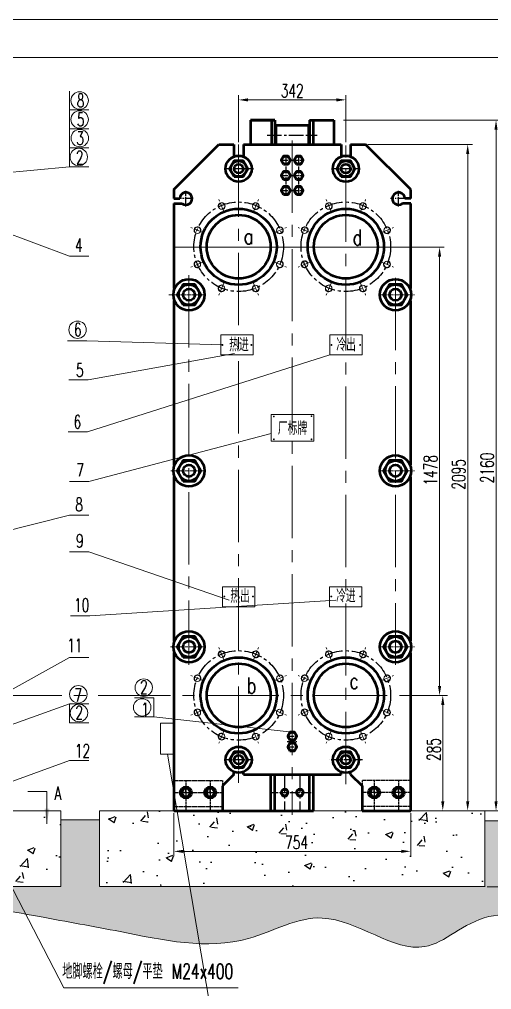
# Model space of a CAD drawing. Header units: millimetres. Extents: x -394 to 6212, y -2458 to 809.
# Drawn here: x 4049 to 4173.4, y -1771.7 to -1516.1 of the extents above; entities that cross this region are included whole.
import ezdxf

# ---------------------------------------------------------------- set-up
doc = ezdxf.new("R2010")
doc.units = ezdxf.units.MM
doc.header["$PDSIZE"] = -5
for name, pattern in [('CENTER2', [28.575, 19.05, -3.175, 3.175, -3.175]), ('CENTERX2', [4, 2.5, -0.5, 0.5, -0.5]), ('DASHED2', [0.375, 0.25, -0.125])]:
    doc.linetypes.add(name, pattern=pattern)
doc.layers.get('0').update_dxf_attribs({"lineweight": 18})
doc.layers.get('DEFPOINTS').update_dxf_attribs({"lineweight": 18})
for name, color, linetype, lineweight, true_color in [('1', 1, 'Continuous', 18, 0xff0000), ('2', 2, 'Continuous', 18, 0xffff00), ('3', 3, 'CENTERX2', 18, 0x00ff00), ('3尺寸线', 2, 'Continuous', 18, 0xffff00)]:
    doc.layers.add(name, color=color, linetype=linetype, lineweight=lineweight, true_color=true_color)
doc.layers.add('5剖面线层', color=2, linetype='Continuous')
for name, color, linetype, lineweight in [('短点划', 2, 'CENTER2', 25), ('短虚', 6, 'DASHED2', 25), ('粗实线', 1, 'Continuous', 50), ('细实线', 1, 'Continuous', 20), ('长点划', 2, 'CENTERX2', 20)]:
    doc.layers.add(name, color=color, linetype=linetype, lineweight=lineweight)
doc.styles.add('HZ', font='txt.shx', dxfattribs={"width": 0.67, "bigfont": 'hztxt.shx'})
doc.styles.get("Standard").update_dxf_attribs({"font": 'txt.shx', "bigfont": 'gbcbig.shx'})
doc.styles.add('STYLE1', font='txt.shx', dxfattribs={"width": 0.67, "bigfont": 'hztxt.shx'})
doc.styles.add('ZH', font='txt.shx', dxfattribs={"width": 0.75, "bigfont": 'hztxt.shx'})
doc.dimstyles.new('biaozhu', dxfattribs={"dimtxt": 3.5, "dimasz": 4, "dimexe": 1.25, "dimexo": 0.625, "dimtad": 1, "dimtoh": 1, "dimdsep": 46, "dimtxsty": 'Standard', "dimcen": 4, "dimclrd": 4, "dimclre": 4, "dimclrt": 4, "dimadec": 0, "dimazin": 2, "dimtfac": 1, "dimtmove": 0, "dimatfit": 3, "dimfxl": 1, "dimlwd": 20, "dimarcsym": 0})
doc.dimstyles.new('ISO-25', dxfattribs={"dimtxt": 2.5, "dimasz": 2.5, "dimexe": 1.25, "dimexo": 0.625, "dimtad": 1, "dimtxsty": 'Standard', "dimcen": 2.5, "dimdle": 5, "dimadec": 0, "dimazin": 0, "dimtfac": 1, "dimtmove": 0, "dimatfit": 3, "dimfxl": 1, "dimlwd": -1, "dimlwe": -1, "dimarcsym": 0})

# ---------------------------------------------------------------- blocks, each defined once
blk = doc.blocks.new('*D392')
at = {"layer": '3尺寸线', "color": 0}
for p, q in [((4089.66, -1725.23), (4089.66, -1736.55)), ((4152.06, -1725.23), (4152.06, -1736.55)), ((4092.16, -1735.3), (4149.56, -1735.3))]:
    blk.add_line(p, q, dxfattribs=at)
for points in [[(4092.16, -1734.88), (4092.16, -1735.72), (4089.66, -1735.3)], [(4149.56, -1734.88), (4149.56, -1735.72), (4152.06, -1735.3)]]:
    blk.add_solid(points, dxfattribs=at)
at = {"layer": 'DEFPOINTS', "color": 0}
for p in [(4089.66, -1724.61), (4152.06, -1724.61), (4152.06, -1735.3)]:
    blk.add_point(p, dxfattribs=at)
at = {"layer": '3尺寸线', "color": 0, "insert": (4122, -1732.93), "char_height": 3.5, "attachment_point": 5, "style": 'HZ'}
blk.add_mtext('754', dxfattribs=at)
blk = doc.blocks.new('*D356')
at = {"layer": '3尺寸线', "color": 0}
for p, q in [((4151.39, -1694.21), (4161.76, -1694.21)), ((4160.51, -1696.71), (4160.51, -1722.11)), ((4153.31, -1724.61), (4161.76, -1724.61))]:
    blk.add_line(p, q, dxfattribs=at)
for points in [[(4160.1, -1696.71), (4160.93, -1696.71), (4160.51, -1694.21)], [(4160.1, -1722.11), (4160.93, -1722.11), (4160.51, -1724.61)]]:
    blk.add_solid(points, dxfattribs=at)
at = {"layer": 'DEFPOINTS', "color": 0}
for p in [(4150.77, -1694.21), (4152.68, -1724.61), (4160.51, -1724.61)]:
    blk.add_point(p, dxfattribs=at)
at = {"layer": '3尺寸线', "color": 0, "insert": (4158.14, -1708.47), "char_height": 3.5, "attachment_point": 5, "rotation": 90, "style": 'HZ'}
blk.add_mtext('285', dxfattribs=at)
blk = doc.blocks.new('*D391')
at = {"layer": '3尺寸线', "color": 0}
for p, q in [((4140.8, -1549.01), (4168.32, -1549.01)), ((4167.07, -1551.51), (4167.07, -1722.11)), ((4152.68, -1724.61), (4168.32, -1724.61))]:
    blk.add_line(p, q, dxfattribs=at)
for points in [[(4166.66, -1551.51), (4167.49, -1551.51), (4167.07, -1549.01)], [(4166.66, -1722.11), (4167.49, -1722.11), (4167.07, -1724.61)]]:
    blk.add_solid(points, dxfattribs=at)
at = {"layer": 'DEFPOINTS', "color": 0}
for p in [(4140.18, -1549.01), (4152.06, -1724.61), (4167.07, -1724.61)]:
    blk.add_point(p, dxfattribs=at)
at = {"layer": '3尺寸线', "color": 0, "insert": (4164.7, -1635.95), "char_height": 3.5, "attachment_point": 5, "rotation": 90, "style": 'HZ'}
blk.add_mtext('2095', dxfattribs=at)
blk = doc.blocks.new('*D390')
at = {"layer": '3尺寸线', "color": 0}
for p, q in [((4134.36, -1542.61), (4175.79, -1542.61)), ((4174.54, -1545.11), (4174.54, -1722.11)), ((4152.68, -1724.61), (4175.79, -1724.61))]:
    blk.add_line(p, q, dxfattribs=at)
for points in [[(4174.13, -1545.11), (4174.96, -1545.11), (4174.54, -1542.61)], [(4174.13, -1722.11), (4174.96, -1722.11), (4174.54, -1724.61)]]:
    blk.add_solid(points, dxfattribs=at)
at = {"layer": 'DEFPOINTS', "color": 0}
for p in [(4133.74, -1542.61), (4152.06, -1724.61), (4174.54, -1724.61)]:
    blk.add_point(p, dxfattribs=at)
at = {"layer": '3尺寸线', "color": 0, "insert": (4172.17, -1634.25), "char_height": 3.5, "attachment_point": 5, "rotation": 90, "style": 'HZ'}
blk.add_mtext('2160', dxfattribs=at)
blk = doc.blocks.new('*D388')
at = {"layer": '3尺寸线', "color": 0}
for p, q in [((4106.74, -1548.38), (4106.74, -1536.01)), ((4134.98, -1548.38), (4134.98, -1536.01)), ((4109.24, -1537.26), (4132.48, -1537.26))]:
    blk.add_line(p, q, dxfattribs=at)
for points in [[(4109.24, -1536.85), (4109.24, -1537.68), (4106.74, -1537.26)], [(4132.48, -1536.85), (4132.48, -1537.68), (4134.98, -1537.26)]]:
    blk.add_solid(points, dxfattribs=at)
at = {"layer": 'DEFPOINTS', "color": 0}
for p in [(4134.98, -1537.26), (4106.74, -1549.01), (4134.98, -1549.01)]:
    blk.add_point(p, dxfattribs=at)
at = {"layer": '3尺寸线', "color": 0, "insert": (4120.86, -1534.89), "char_height": 3.5, "attachment_point": 5, "style": 'HZ'}
blk.add_mtext('342{}{}', dxfattribs=at)
blk = doc.blocks.new('*D340')
at = {"layer": '3尺寸线', "color": 0}
for p, q in [((4152.54, -1724.61), (4199.28, -1724.61)), ((4198.03, -1727.11), (4198.03, -1742.15)), ((4172.21, -1744.65), (4199.28, -1744.65))]:
    blk.add_line(p, q, dxfattribs=at)
for points in [[(4197.61, -1727.11), (4198.44, -1727.11), (4198.03, -1724.61)], [(4197.61, -1742.15), (4198.44, -1742.15), (4198.03, -1744.65)]]:
    blk.add_solid(points, dxfattribs=at)
at = {"layer": 'DEFPOINTS', "color": 0}
for p in [(4151.91, -1724.61), (4171.59, -1744.65), (4198.03, -1744.65)]:
    blk.add_point(p, dxfattribs=at)
at = {"layer": '3尺寸线', "color": 0, "insert": (4195.65, -1734.63), "char_height": 3.5, "attachment_point": 5, "rotation": 90, "style": 'HZ'}
blk.add_mtext('500', dxfattribs=at)

msp = doc.modelspace()

# ---------------------------------------------------------------- hatches: boundary and pattern name
at = {"layer": '5剖面线层'}
h = msp.add_hatch(dxfattribs=at)
h.set_pattern_fill('AR-CONC', color=256, scale=0.1, style=0)
h.set_pattern_definition([(50, (151115.726, -2410.552), (18.2184669, -1.5939086), [1.905, -20.955]), (355, (151115.726, -2410.552), (-3.5242826, 19.1056643), [1.524, -16.764]), (100.451, (151117.244, -2410.685), (14.6942502, 17.5116688), [1.619, -17.809]), (46.1842, (151115.726, -2405.472), (27.107904, -4.2042328), [2.8575, -31.4325]), (96.6356, (151117.985, -2405.822), (23.7404234, 24.7425556), [2.4285, -26.7135]), (351.184, (151115.726, -2405.472), (23.7404606, 24.742512), [2.286, -25.146]), (21, (151118.266, -2406.742), (15.161488, -10.2265519), [1.905, -20.955]), (326, (151118.266, -2406.742), (6.1802028, 18.4187966), [1.524, -16.764]), (71.4514, (151119.53, -2407.594), (21.341649, 8.1922858), [1.619, -17.809]), (37.5, (151115.726, -2410.552), (0.30886033, 8.4555039), [0, -16.5608, 0, -17.018, 0, -16.8275]), (7.5, (151115.726, -2410.552), (6.68196625, 10.0180575), [0, -9.7028, 0, -16.1798, 0, -6.4135]), (327.5, (151110.0617, -2410.552), (13.55905952, -0.5728744), [0, -6.35, 0, -19.812, 0, -26.289]), (317.5, (151107.522, -2410.552), (14.8129181, 2.5426491), [0, -8.255, 0, -13.1572, 0, -18.669])])
h.paths.add_polyline_path([(3943.51627, -1724.6075), (3924.66235, -1724.6075), (3924.66235, -1728.94122, -0.216745131), (3924.16735, -1730.02947), (3924.16735, -1730.25294, -0.414213445), (3925.15735, -1731.24294), (3925.20095, -1731.24294), (3925.20095, -1730.73817), (3925.20875, -1730.73817, -0.690801534), (3925.93042, -1730.46509), (3926.12551, -1730.68598, -0.06938909), (3926.20318, -1731.24294, -1.000002086), (3922.13152, -1731.24294, -0.249973259), (3923.03303, -1729.5524, 0.249971762), (3923.67235, -1728.35352), (3923.67235, -1724.6075), (3901.1035, -1724.6075), (3901.1035, -1744.6075), (3943.51627, -1744.6075)])
h.paths.add_polyline_path([(4059.90953, -1724.6075), (4040.5606, -1724.6075), (4040.5606, -1725.71479), (4040.5606, -1726.06366), (4040.5606, -1730.25294, -0.41421368), (4041.5506, -1731.24294), (4042.59644, -1731.24294, -1.149125721), (4038.60244, -1730.68598), (4038.79754, -1730.46509, -0.690801534), (4039.51921, -1730.73817), (4039.527, -1730.73817), (4039.527, -1731.24294), (4039.5706, -1731.24294, -0.41421368), (4040.5606, -1730.25294), (4040.5606, -1730.02947, -0.216745131), (4040.0656, -1728.94122), (4040.0656, -1724.6075), (4017.49676, -1724.6075), (4017.49676, -1744.6075), (4059.90953, -1744.6075)])
h.paths.add_polyline_path([(4171.60438, -1724.64017), (4070.10637, -1724.6075), (4070.10637, -1744.6075), (4171.5861, -1744.6075)])
h.paths.add_polyline_path([(4117.62397, -1730.30148), (4126.37397, -1730.30148), (4126.37397, -1735.55148), (4117.62397, -1735.55148)], flags=24)
h = msp.add_hatch(dxfattribs=at)
h.set_pattern_fill('AR-SAND', color=256, scale=0.1, style=0)
h.set_pattern_definition([(37.5, (151115.726, -2410.552), (-0.16000313, 4.89413237), [0, -3.8608, 0, -4.318, 0, -4.1275]), (7.5, (151115.726, -2410.552), (4.49523283, 7.168251), [0, -2.0828, 0, -3.4798, 0, -1.3335]), (327.5, (151112.6017, -2410.552), (7.9099237, 0.01437185), [0, -1.27, 0, -4.572, 0, -5.969]), (317.5, (151112.6017, -2410.552), (7.63556452, 2.22929323), [0, -0.635, 0, -2.9972, 0, -3.429])])
edge = h.paths.add_edge_path()
edge.add_spline(control_points=[(3881.3549, -1727.18899), (3882.1754, -1733.03646), (3884.1338, -1742.68658), (3893.42281, -1759.34426), (3911.83459, -1749.47317), (3929.96963, -1755.19883), (3947.65069, -1749.22811), (3967.88263, -1752.92863), (3989.58583, -1747.08649), (4010.18228, -1764.14351), (4030.35557, -1747.98201), (4053.17621, -1752.36422), (4079.25975, -1756.9745), (4105.30504, -1762.93446), (4130.93359, -1747.17037), (4154.13683, -1767.5249), (4170.04653, -1749.26314), (4192.55553, -1753.87722), (4188.94281, -1737.7123), (4189.72185, -1730.28923), (4190.35174, -1727.23689)], knot_values=[6.910092779, 6.910092779, 6.910092779, 6.910092779, 25.035962557, 36.616296384, 56.163725064, 73.107673005, 93.054885248, 109.26087649, 134.085570785, 156.954502311, 175.1916911, 201.09822947, 222.690408861, 256.557320849, 276.719921213, 304.739645713, 323.40762619, 340.270777522, 352.499761309, 361.891430706, 361.891430706, 361.891430706, 361.891430706], degree=3, periodic=0)
edge.add_line((4190.35174, -1727.23689), (4171.60201, -1727.23689))
edge.add_line((4171.60201, -1727.23689), (4171.5861, -1744.6075))
edge.add_line((4171.5861, -1744.6075), (4070.10637, -1744.6075))
edge.add_line((4070.10637, -1744.6075), (4070.10637, -1726.98571))
edge.add_line((4070.10637, -1726.98571), (4059.90953, -1726.98571))
edge.add_line((4059.90953, -1726.98571), (4059.90953, -1744.6075))
edge.add_line((4059.90953, -1744.6075), (4017.49676, -1744.6075))
edge.add_line((4017.49676, -1744.6075), (4017.49676, -1726.98571))
edge.add_line((4017.49676, -1726.98571), (3943.51627, -1726.98571))
edge.add_line((3943.51627, -1726.98571), (3943.51627, -1744.6075))
edge.add_line((3943.51627, -1744.6075), (3901.1035, -1744.6075))
edge.add_line((3901.1035, -1744.6075), (3901.1035, -1727.18899))
edge.add_line((3901.1035, -1727.18899), (3881.3549, -1727.18899))

# ---------------------------------------------------------------- linework, layer by layer
at = {"color": 3, "linetype": 'CENTER2'}
for p, q in [((4106.73537, -1549.0075), (4106.73537, -1717.5675)), ((4120.85537, -1547.99247), (4120.85537, -1725.65773)), ((4134.97537, -1717.5675), (4134.97537, -1549.0075)), ((4093.65537, -1583.48812), (4093.65537, -1686.18485)), ((4148.05537, -1584.16688), (4148.05537, -1686.18485)), ((3869.67042, -1694.2075), (4152.05537, -1694.2075))]:
    msp.add_line(p, q, dxfattribs=at)
for p, q in [((4079.86647, -1771.24765), (4090.19324, -1771.24765)), ((4090.19324, -1771.24765), (4106.57435, -1771.24765))]:
    msp.add_line(p, q)
at = {"layer": '1'}
for p, q in [((4086.18186, -1701.53368), (4086.18186, -1709.64823)), ((4086.18186, -1701.53368), (4089.65537, -1701.53368)), ((4086.18186, -1709.64823), (4089.65537, -1709.64823)), ((4059.90953, -1724.6075), (4017.49676, -1724.6075)), ((4059.90953, -1724.6075), (4059.90953, -1744.6075)), ((4070.10637, -1724.6075), (4171.60438, -1724.64017)), ((4070.10637, -1724.60751), (4070.10637, -1744.60751)), ((4171.60437, -1724.65397), (4171.58606, -1744.65396)), ((4059.90953, -1726.98571), (4070.10637, -1726.98571)), ((4059.90953, -1726.98571), (4070.10637, -1726.98571)), ((4171.60201, -1727.23689), (4207.97395, -1727.23689)), ((4017.49676, -1744.6075), (4059.90953, -1744.6075)), ((4070.10637, -1744.6075), (4171.5861, -1744.6075))]:
    msp.add_line(p, q, dxfattribs=at)
at = {"layer": '1', "ltscale": 200}
msp.add_line((4089.65537, -1703.19355), (4089.65537, -1701.54925), dxfattribs=at)
at = {"layer": '1'}
for centre in [(4102.24584, -1565.2639), (4111.2249, -1565.2639), (4130.48584, -1565.2639), (4139.4649, -1565.2639), (4095.89669, -1571.61305), (4117.57405, -1571.61305), (4124.13669, -1571.61305), (4145.81405, -1571.61305), (4095.89669, -1580.59211), (4117.57405, -1580.59211), (4124.13669, -1580.59211), (4145.81405, -1580.59211), (4102.24584, -1586.94126), (4111.2249, -1586.94126), (4130.48584, -1586.94126), (4139.4649, -1586.94126), (4102.24584, -1683.36883), (4111.2249, -1683.36883), (4130.48584, -1683.36883), (4139.4649, -1683.36883), (4095.89669, -1689.71798), (4117.57405, -1689.71798), (4124.13669, -1689.71798), (4145.81405, -1689.71798), (4095.89669, -1698.69703), (4117.57405, -1698.69703), (4124.13669, -1698.69703), (4145.81405, -1698.69703), (4102.24584, -1705.04618), (4111.2249, -1705.04618), (4130.48584, -1705.04618), (4139.4649, -1705.04618)]:
    msp.add_circle(centre, 0.82992, dxfattribs=at)
at = {"layer": '2', "linetype": 'ByBlock'}
for p, q in [((4062.14828, -1539.92664), (4062.14828, -1534.99877)), ((4062.14828, -1539.92664), (4067.23812, -1539.92664)), ((4062.14828, -1554.92664), (4062.14828, -1539.92664)), ((4062.14828, -1544.92664), (4067.23812, -1544.92664)), ((4062.14828, -1549.92664), (4067.23812, -1549.92664)), ((4037.49411, -1557.1675), (4062.14828, -1554.92664)), ((4062.14828, -1554.92664), (4067.23812, -1554.92664)), ((4022.34408, -1563.52651), (4062.14828, -1578.43383)), ((4062.14828, -1578.43383), (4067.23812, -1578.43383)), ((4061.66917, -1600.77428), (4066.759, -1600.77428)), ((4066.73451, -1600.78243), (4102.45643, -1601.85168)), ((4066.89982, -1624.71154), (4130.73632, -1604.43713)), ((4105.65562, -1604.06619), (4067.07024, -1611.04915)), ((4061.9804, -1611.04915), (4067.07024, -1611.04915)), ((4061.80998, -1624.71154), (4066.89982, -1624.71154)), ((4115.26549, -1625.17283), (4067.23812, -1637.82761)), ((4062.14828, -1637.82761), (4067.23812, -1637.82761)), ((4062.14828, -1646.6661), (3972.54757, -1669.30301)), ((4062.14828, -1646.6661), (4067.23812, -1646.6661)), ((4062.14828, -1656.39583), (4067.23812, -1656.39583)), ((4104.20779, -1669.13262), (4067.23812, -1656.39583)), ((4132.35231, -1669.13262), (4067.54931, -1673.25514)), ((4062.45948, -1673.25514), (4067.54931, -1673.25514)), ((4020.62218, -1707.30432), (4062.14828, -1684.17816)), ((4062.14828, -1684.17816), (4067.23812, -1684.17816)), ((4079.33782, -1694.8873), (4084.42765, -1694.8873)), ((4084.42765, -1699.8873), (4084.42765, -1694.8873)), ((4030.97207, -1707.64612), (4062.14828, -1696.41803)), ((4062.14828, -1696.41803), (4062.14828, -1701.41803)), ((4062.14828, -1696.41803), (4067.23812, -1696.41803)), ((4079.33782, -1699.8873), (4084.42765, -1699.8873)), ((4084.42765, -1699.8873), (4120.85537, -1703.92827)), ((4062.14828, -1701.41803), (4067.23812, -1701.41803)), ((4034.80792, -1721.31766), (4062.14828, -1711.36741)), ((4062.14828, -1711.36741), (4067.23812, -1711.36741))]:
    msp.add_line(p, q, dxfattribs=at)
at = {"layer": '2', "ltscale": 0.5}
msp.add_line((4088.00526, -1709.64823), (4102.79426, -1797.42721), dxfattribs=at)
at = {"layer": '2'}
for p, q in [((4040.57369, -1732.52141), (4060.70343, -1771.24765)), ((4060.70343, -1771.24765), (4065.6653, -1771.24765)), ((4060.70343, -1771.24765), (4079.86647, -1771.24765)), ((4067.76465, -1771.24765), (4072.1876, -1771.24765))]:
    msp.add_line(p, q, dxfattribs=at)
at = {"layer": '2', "linetype": 'ByBlock'}
for centre in [(4064.84257, -1537.42743), (4064.84257, -1542.42743), (4064.89155, -1547.33976), (4064.6237, -1552.31042), (4064.29909, -1597.84318), (4081.73079, -1692.15776), (4064.50354, -1693.91031), (4081.32729, -1697.36163), (4064.68249, -1698.83624)]:
    msp.add_circle(centre, 2.29668, dxfattribs=at)
at = {"layer": '2'}
for centre, start, end in [((4102.24584, -1565.2639), 292.5, 205.1269769), ((4111.2249, -1565.2639), 247.5, 160.1269769), ((4130.48584, -1565.2639), 292.5, 205.1269769), ((4139.4649, -1565.2639), 247.5, 160.1269769), ((4095.89669, -1571.61305), 337.5, 250.1269769), ((4117.57405, -1571.61305), 202.5, 115.1269769), ((4124.13669, -1571.61305), 337.5, 250.1269769), ((4145.81405, -1571.61305), 202.5, 115.1269769), ((4095.89669, -1580.59211), 22.5, 295.1269769), ((4117.57405, -1580.59211), 157.5, 70.1269769), ((4124.13669, -1580.59211), 22.5, 295.1269769), ((4145.81405, -1580.59211), 157.5, 70.1269769), ((4102.24584, -1586.94126), 67.5, 340.1269769), ((4111.2249, -1586.94126), 112.5, 25.1269769), ((4130.48584, -1586.94126), 67.5, 340.1269769), ((4139.4649, -1586.94126), 112.5, 25.1269769), ((4102.24584, -1683.36883), 292.5, 205.1269769), ((4111.2249, -1683.36883), 247.5, 160.1269769), ((4130.48584, -1683.36883), 292.5, 205.1269769), ((4139.4649, -1683.36883), 247.5, 160.1269769), ((4095.89669, -1689.71798), 337.5, 250.1269769), ((4117.57405, -1689.71798), 202.5, 115.1269769), ((4124.13669, -1689.71798), 337.5, 250.1269769), ((4145.81405, -1689.71798), 202.5, 115.1269769), ((4095.89669, -1698.69703), 22.5, 295.1269769), ((4117.57405, -1698.69703), 157.5, 70.1269769), ((4124.13669, -1698.69703), 22.5, 295.1269769), ((4145.81405, -1698.69703), 157.5, 70.1269769), ((4102.24584, -1705.04618), 67.5, 340.1269769), ((4111.2249, -1705.04618), 112.5, 25.1269769), ((4130.48584, -1705.04618), 67.5, 340.1269769), ((4139.4649, -1705.04618), 112.5, 25.1269769)]:
    msp.add_arc(centre, 0.91291, start, end, dxfattribs=at)
at = {"layer": '3'}
for p, q in [((4102.83297, -1566.68135), (4101.52181, -1563.51593)), ((4110.63777, -1566.68135), (4111.94893, -1563.51593)), ((4131.07297, -1566.68135), (4129.76181, -1563.51593)), ((4138.87777, -1566.68135), (4140.18893, -1563.51593)), ((4097.31414, -1572.20018), (4094.14872, -1570.88902)), ((4116.1566, -1572.20018), (4119.32202, -1570.88902)), ((4125.55414, -1572.20018), (4122.38872, -1570.88902)), ((4144.3966, -1572.20018), (4147.56202, -1570.88902)), ((4097.31414, -1580.00498), (4094.14872, -1581.31614)), ((4116.1566, -1580.00498), (4119.32202, -1581.31614)), ((4125.55414, -1580.00498), (4122.38872, -1581.31614)), ((4144.3966, -1580.00498), (4147.56202, -1581.31614)), ((4102.83297, -1585.52381), (4101.52181, -1588.68923)), ((4110.63777, -1585.52381), (4111.94893, -1588.68923)), ((4131.07297, -1585.52381), (4129.76181, -1588.68923)), ((4138.87777, -1585.52381), (4140.18893, -1588.68923)), ((4102.83297, -1684.78627), (4101.52181, -1681.62085)), ((4110.63777, -1684.78627), (4111.94893, -1681.62085)), ((4131.07297, -1684.78627), (4129.76181, -1681.62085)), ((4138.87777, -1684.78627), (4140.18893, -1681.62085)), ((4097.31414, -1690.3051), (4094.14872, -1688.99394)), ((4116.1566, -1690.3051), (4119.32202, -1688.99394)), ((4125.55414, -1690.3051), (4122.38872, -1688.99394)), ((4144.3966, -1690.3051), (4147.56202, -1688.99394)), ((4097.31414, -1698.10991), (4094.14872, -1699.42107)), ((4116.1566, -1698.10991), (4119.32202, -1699.42107)), ((4125.55414, -1698.10991), (4122.38872, -1699.42107)), ((4144.3966, -1698.10991), (4147.56202, -1699.42107)), ((4102.83297, -1703.62874), (4101.52181, -1706.79416)), ((4110.63777, -1703.62874), (4111.94893, -1706.79416)), ((4131.07297, -1703.62874), (4129.76181, -1706.79416)), ((4138.87777, -1703.62874), (4140.18893, -1706.79416))]:
    msp.add_line(p, q, dxfattribs=at)
at = {"layer": '3尺寸线'}
for p, q in [((4089.65537, -1576.10258), (4160.9199, -1576.10258)), ((4159.6699, -1691.7075), (4159.6699, -1578.60258)), ((4151.39133, -1694.2075), (4160.9199, -1694.2075))]:
    msp.add_line(p, q, dxfattribs=at)
msp.add_lwpolyline([(4429.74256, -1936.0524), (3835.74256, -1936.0524), (3835.74256, -1516.0524), (4429.74256, -1516.0524)], close=True, dxfattribs=at)
at = {"layer": '3尺寸线', "color": 1}
msp.add_lwpolyline([(3860.74256, -1526.0524), (4419.74256, -1526.0524), (4419.74256, -1926.0524), (3860.74256, -1926.0524)], close=True, dxfattribs=at)
at = {"layer": '3尺寸线'}
msp.add_open_spline([(3881.3549, -1727.18899), (3882.1754, -1733.03646), (3884.1338, -1742.68658), (3893.42281, -1759.34426), (3911.83459, -1749.47317), (3929.96963, -1755.19883), (3947.65069, -1749.22811), (3967.88263, -1752.92863), (3989.58583, -1747.08649), (4010.18228, -1764.14351), (4030.35557, -1747.98201), (4053.17621, -1752.36422), (4079.25975, -1756.9745), (4105.30504, -1762.93446), (4130.93359, -1747.17037), (4154.13683, -1767.5249), (4170.04653, -1749.26314), (4192.55553, -1753.87722), (4188.94281, -1737.7123), (4189.72185, -1730.28923), (4190.35174, -1727.23689)], degree=3, knots=[6.910092779, 6.910092779, 6.910092779, 6.910092779, 25.035962557, 36.616296384, 56.163725064, 73.107673005, 93.054885248, 109.26087649, 134.085570785, 156.954502311, 175.1916911, 201.09822947, 222.690408861, 256.557320849, 276.719921213, 304.739645713, 323.40762619, 340.270777522, 352.499761309, 361.891430706, 361.891430706, 361.891430706, 361.891430706], dxfattribs=at)
for points in [[(4159.25323, -1578.60258), (4160.08656, -1578.60258), (4159.6699, -1576.10258)], [(4159.25323, -1691.7075), (4160.08656, -1691.7075), (4159.6699, -1694.2075)]]:
    msp.add_solid(points, dxfattribs=at)
at = {"layer": '短点划', "ltscale": 0.2}
msp.add_line((4114.25527, -1546.5275), (4127.4592, -1546.5275), dxfattribs=at)
at = {"layer": '短点划', "ltscale": 0.1}
for p, q in [((4119.17537, -1551.94342), (4119.17537, -1562.41969)), ((4122.53537, -1551.94342), (4122.53537, -1562.41969)), ((4117.77585, -1553.1675), (4123.90814, -1553.1675)), ((4110.69218, -1555.4075), (4102.98518, -1555.4075)), ((4138.70434, -1555.4075), (4131.28593, -1555.4075)), ((4117.77585, -1557.1675), (4123.90814, -1557.1675)), ((4092.85537, -1565.36441), (4092.85537, -1561.23835)), ((4117.77585, -1561.1675), (4123.90814, -1561.1675)), ((4148.85537, -1565.36441), (4148.85537, -1561.23835)), ((4094.49537, -1563.2875), (4090.73964, -1563.2875)), ((4150.49537, -1563.2875), (4146.73964, -1563.2875)), ((4119.49537, -1704.9675), (4122.21537, -1704.9675)), ((4119.49537, -1706.3675), (4122.21537, -1706.3675)), ((4119.49537, -1707.7675), (4122.21537, -1707.7675)), ((4106.73537, -1711.1675), (4106.73537, -1708.31957)), ((4106.73537, -1711.1675), (4106.73537, -1708.31957)), ((4134.97537, -1711.1675), (4134.97537, -1708.31957)), ((4134.97537, -1711.1675), (4134.97537, -1708.31957)), ((4110.55454, -1711.1675), (4102.99792, -1711.1675)), ((4106.73537, -1711.1675), (4106.73537, -1714.01544)), ((4139.33789, -1711.1675), (4130.7542, -1711.1675)), ((4134.97537, -1711.1675), (4134.97537, -1714.01544)), ((4115.25537, -1719.8075), (4126.45537, -1719.8075))]:
    msp.add_line(p, q, dxfattribs=at)
at = {"layer": '短点划', "ltscale": 0.25}
for p, q in [((4118.85537, -1715.0075), (4118.85537, -1724.6075)), ((4122.85537, -1715.0075), (4122.85537, -1724.6075))]:
    msp.add_line(p, q, dxfattribs=at)
for centre in [(4106.73537, -1575.9675), (4134.97537, -1575.9675), (4106.73537, -1694.2075), (4134.97537, -1694.2075)]:
    msp.add_circle(centre, 11.8, dxfattribs=at)
at = {"layer": '短虚', "ltscale": 0.25}
for p, q in [((4089.65537, -1716.6075), (4102.45537, -1716.6075)), ((4092.85537, -1716.6075), (4092.85537, -1724.6075)), ((4099.25537, -1716.6075), (4099.25537, -1724.6075)), ((4102.45537, -1716.6075), (4102.45537, -1718.0475)), ((4152.05537, -1716.6075), (4139.25537, -1716.6075)), ((4139.25537, -1716.6075), (4139.25537, -1718.0475)), ((4142.45537, -1716.6075), (4142.45537, -1724.6075)), ((4148.85537, -1716.6075), (4148.85537, -1724.6075)), ((4089.65537, -1719.8075), (4102.45537, -1719.8075)), ((4152.05537, -1719.8075), (4139.25537, -1719.8075)), ((4089.65537, -1723.4875), (4102.45537, -1723.4875)), ((4152.05537, -1723.4875), (4139.25537, -1723.4875))]:
    msp.add_line(p, q, dxfattribs=at)
at = {"layer": '短虚'}
for p, q in [((4092.85537, -1719.8075), (4091.51667, -1719.8075)), ((4092.85537, -1719.8075), (4092.85537, -1718.38354)), ((4092.85537, -1719.8075), (4092.85537, -1718.38354)), ((4092.85537, -1719.8075), (4092.85537, -1721.23147)), ((4092.85537, -1719.8075), (4094.19407, -1719.8075)), ((4099.25537, -1719.8075), (4097.91667, -1719.8075)), ((4099.25537, -1719.8075), (4099.25537, -1718.38354)), ((4099.25537, -1719.8075), (4099.25537, -1718.38354)), ((4099.25537, -1719.8075), (4099.25537, -1721.23147)), ((4099.25537, -1719.8075), (4100.59407, -1719.8075)), ((4142.45537, -1719.8075), (4141.11667, -1719.8075)), ((4142.45537, -1719.8075), (4142.45537, -1718.38354)), ((4142.45537, -1719.8075), (4142.45537, -1718.38354)), ((4142.45537, -1719.8075), (4142.45537, -1721.23147)), ((4142.45537, -1719.8075), (4143.79407, -1719.8075)), ((4148.85537, -1719.8075), (4147.51667, -1719.8075)), ((4148.85537, -1719.8075), (4148.85537, -1718.38354)), ((4148.85537, -1719.8075), (4148.85537, -1718.38354)), ((4148.85537, -1719.8075), (4148.85537, -1721.23147)), ((4148.85537, -1719.8075), (4150.19407, -1719.8075))]:
    msp.add_line(p, q, dxfattribs=at)
at = {"layer": '粗实线'}
for p, q in [((4116.29537, -1542.6075), (4109.89537, -1542.6075)), ((4109.89537, -1542.6075), (4109.89537, -1549.0075)), ((4109.89537, -1542.6075), (4116.29537, -1542.6075)), ((4115.38166, -1542.67608), (4115.38166, -1549.07608)), ((4116.29537, -1542.6075), (4116.29537, -1549.0075)), ((4116.29537, -1542.6075), (4116.29537, -1549.0075)), ((4116.57537, -1543.8875), (4125.13537, -1543.8875)), ((4116.57537, -1543.8875), (4116.57537, -1549.0075)), ((4125.13537, -1543.8875), (4125.13537, -1549.0075)), ((4125.41537, -1542.6075), (4131.81537, -1542.6075)), ((4125.41537, -1542.6075), (4125.41537, -1549.0075)), ((4126.32908, -1542.67608), (4126.32908, -1549.07608)), ((4131.81537, -1542.6075), (4131.81537, -1549.0075)), ((4116.57537, -1545.3275), (4116.29537, -1545.3275)), ((4125.13537, -1545.3275), (4125.41537, -1545.3275)), ((4089.65537, -1560.8875), (4101.53537, -1549.0075)), ((4101.53537, -1549.0075), (4105.49537, -1549.0075)), ((4105.49537, -1549.0075), (4105.49537, -1552.20131)), ((4107.97537, -1549.0075), (4133.73537, -1549.0075)), ((4107.97537, -1549.0075), (4107.97537, -1552.20131)), ((4116.57537, -1547.7275), (4116.29537, -1547.7275)), ((4125.13537, -1547.7275), (4125.41537, -1547.7275)), ((4133.73537, -1549.0075), (4133.73537, -1552.20131)), ((4136.21537, -1549.0075), (4140.17537, -1549.0075)), ((4136.21537, -1549.0075), (4136.21537, -1552.20131)), ((4152.05537, -1560.8875), (4140.17537, -1549.0075)), ((4089.65537, -1560.8875), (4089.65537, -1563.2875)), ((4152.05537, -1563.2875), (4152.05537, -1560.8875)), ((4089.65537, -1563.2875), (4091.21537, -1563.2875)), ((4089.65537, -1564.5275), (4089.65537, -1587.0075)), ((4089.65537, -1564.5275), (4091.78206, -1564.5275)), ((4152.05537, -1564.5275), (4149.92868, -1564.5275)), ((4152.05537, -1563.2875), (4150.49537, -1563.2875)), ((4152.05537, -1563.2875), (4150.49537, -1563.2875)), ((4152.05537, -1587.0075), (4152.05537, -1564.5275)), ((4089.65537, -1587.0075), (4089.86166, -1587.0075)), ((4151.84908, -1587.0075), (4152.05537, -1587.0075)), ((4089.65537, -1590.2075), (4089.65537, -1633.4075)), ((4089.65537, -1590.2075), (4089.86166, -1590.2075)), ((4151.84908, -1590.2075), (4152.05537, -1590.2075)), ((4152.05537, -1633.4075), (4152.05537, -1590.2075)), ((4089.65537, -1633.4075), (4089.86166, -1633.4075)), ((4151.84908, -1633.4075), (4152.05537, -1633.4075)), ((4089.65537, -1636.6075), (4089.65537, -1679.8075)), ((4089.65537, -1636.6075), (4089.86166, -1636.6075)), ((4151.84908, -1636.6075), (4152.05537, -1636.6075)), ((4152.05537, -1679.8075), (4152.05537, -1636.6075)), ((4089.65537, -1679.8075), (4089.86166, -1679.8075)), ((4151.84908, -1679.8075), (4152.05537, -1679.8075)), ((4089.65537, -1683.0075), (4089.65537, -1724.6075)), ((4089.65537, -1683.0075), (4089.86166, -1683.0075)), ((4151.84908, -1683.0075), (4152.05537, -1683.0075)), ((4152.05537, -1724.6075), (4152.05537, -1683.0075)), ((4105.49537, -1715.0075), (4102.45537, -1718.0475)), ((4105.49537, -1715.0075), (4105.49537, -1714.3737)), ((4107.97537, -1715.0075), (4107.97537, -1714.3737)), ((4107.97537, -1715.0075), (4133.73537, -1715.0075)), ((4115.25537, -1724.6075), (4115.25537, -1715.0075)), ((4116.27537, -1724.6075), (4116.27537, -1715.0075)), ((4125.43537, -1724.6075), (4125.43537, -1715.0075)), ((4126.45537, -1724.6075), (4126.45537, -1715.0075)), ((4133.73537, -1715.0075), (4133.73537, -1714.3737)), ((4136.21537, -1715.0075), (4136.21537, -1714.3737)), ((4136.21537, -1715.0075), (4139.25537, -1718.0475)), ((4102.45537, -1718.0475), (4102.45537, -1724.6075)), ((4139.25537, -1718.0475), (4139.25537, -1724.6075)), ((4089.65537, -1724.6075), (4115.25537, -1724.6075)), ((4115.25537, -1724.6075), (4126.45537, -1724.6075)), ((4139.25537, -1724.6075), (4152.05537, -1724.6075))]:
    msp.add_line(p, q, dxfattribs=at)
for points in [[(4105.53537, -1557.48597), (4107.93537, -1557.48597), (4109.13537, -1555.4075), (4107.93537, -1553.32904), (4105.53537, -1553.32904), (4104.33537, -1555.4075)], [(4118.57537, -1554.20674), (4119.77537, -1554.20674), (4120.37537, -1553.1675), (4119.77537, -1552.12827), (4118.57537, -1552.12827), (4117.97537, -1553.1675)], [(4121.93537, -1554.20674), (4123.13537, -1554.20674), (4123.73537, -1553.1675), (4123.13537, -1552.12827), (4121.93537, -1552.12827), (4121.33537, -1553.1675)], [(4133.77537, -1557.48597), (4136.17537, -1557.48597), (4137.37537, -1555.4075), (4136.17537, -1553.32904), (4133.77537, -1553.32904), (4132.57537, -1555.4075)], [(4118.57537, -1558.20674), (4119.77537, -1558.20674), (4120.37537, -1557.1675), (4119.77537, -1556.12827), (4118.57537, -1556.12827), (4117.97537, -1557.1675)], [(4121.93537, -1558.20674), (4123.13537, -1558.20674), (4123.73537, -1557.1675), (4123.13537, -1556.12827), (4121.93537, -1556.12827), (4121.33537, -1557.1675)], [(4118.57537, -1562.20674), (4119.77537, -1562.20674), (4120.37537, -1561.1675), (4119.77537, -1560.12827), (4118.57537, -1560.12827), (4117.97537, -1561.1675)], [(4121.93537, -1562.20674), (4123.13537, -1562.20674), (4123.73537, -1561.1675), (4123.13537, -1560.12827), (4121.93537, -1560.12827), (4121.33537, -1561.1675)], [(4092.09537, -1591.3095), (4095.21537, -1591.3095), (4096.77537, -1588.6075), (4095.21537, -1585.90551), (4092.09537, -1585.90551), (4090.53537, -1588.6075)], [(4146.49537, -1591.3095), (4149.61537, -1591.3095), (4151.17537, -1588.6075), (4149.61537, -1585.90551), (4146.49537, -1585.90551), (4144.93537, -1588.6075)], [(4092.09537, -1637.7095), (4095.21537, -1637.7095), (4096.77537, -1635.0075), (4095.21537, -1632.30551), (4092.09537, -1632.30551), (4090.53537, -1635.0075)], [(4146.49537, -1637.7095), (4149.61537, -1637.7095), (4151.17537, -1635.0075), (4149.61537, -1632.30551), (4146.49537, -1632.30551), (4144.93537, -1635.0075)], [(4092.09537, -1684.1095), (4095.21537, -1684.1095), (4096.77537, -1681.4075), (4095.21537, -1678.70551), (4092.09537, -1678.70551), (4090.53537, -1681.4075)], [(4146.49537, -1684.1095), (4149.61537, -1684.1095), (4151.17537, -1681.4075), (4149.61537, -1678.70551), (4146.49537, -1678.70551), (4144.93537, -1681.4075)], [(4120.25537, -1706.00674), (4121.45537, -1706.00674), (4122.05537, -1704.9675), (4121.45537, -1703.92827), (4120.25537, -1703.92827), (4119.65537, -1704.9675)], [(4120.25537, -1708.80674), (4121.45537, -1708.80674), (4122.05537, -1707.7675), (4121.45537, -1706.72827), (4120.25537, -1706.72827), (4119.65537, -1707.7675)], [(4105.53537, -1713.24597), (4107.93537, -1713.24597), (4109.13537, -1711.1675), (4107.93537, -1709.08904), (4105.53537, -1709.08904), (4104.33537, -1711.1675)], [(4133.77537, -1713.24597), (4136.17537, -1713.24597), (4137.37537, -1711.1675), (4136.17537, -1709.08904), (4133.77537, -1709.08904), (4132.57537, -1711.1675)], [(4092.25537, -1720.84674), (4093.45537, -1720.84674), (4094.05537, -1719.8075), (4093.45537, -1718.76827), (4092.25537, -1718.76827), (4091.65537, -1719.8075)], [(4098.65537, -1720.84674), (4099.85537, -1720.84674), (4100.45537, -1719.8075), (4099.85537, -1718.76827), (4098.65537, -1718.76827), (4098.05537, -1719.8075)], [(4118.37431, -1718.97428), (4117.89325, -1719.8075), (4118.37431, -1720.64073), (4119.33643, -1720.64073), (4119.81749, -1719.8075), (4119.33643, -1718.97428)], [(4122.37774, -1718.97428), (4121.89668, -1719.8075), (4122.37774, -1720.64073), (4123.33986, -1720.64073), (4123.82092, -1719.8075), (4123.33986, -1718.97428)], [(4141.85537, -1720.84674), (4143.05537, -1720.84674), (4143.65537, -1719.8075), (4143.05537, -1718.76827), (4141.85537, -1718.76827), (4141.25537, -1719.8075)], [(4148.25537, -1720.84674), (4149.45537, -1720.84674), (4150.05537, -1719.8075), (4149.45537, -1718.76827), (4148.25537, -1718.76827), (4147.65537, -1719.8075)]]:
    msp.add_lwpolyline(points, close=True, dxfattribs=at)
for centre, radius in [((4106.73537, -1555.4075), 3.43763), ((4134.97537, -1555.4075), 3.43763), ((4106.73537, -1555.4075), 2.07846), ((4106.73537, -1555.4075), 1.2), ((4119.17537, -1553.1675), 1.03923), ((4122.53537, -1553.1675), 1.03923), ((4134.97537, -1555.4075), 2.07846), ((4134.97537, -1555.4075), 1.2), ((4119.17537, -1557.1675), 1.03923), ((4122.53537, -1557.1675), 1.03923), ((4119.17537, -1561.1675), 1.03923), ((4122.53537, -1561.1675), 1.03923), ((4106.73537, -1575.9675), 10.02746), ((4134.97537, -1575.9675), 10.02746), ((4106.73537, -1575.9675), 8.4), ((4134.97537, -1575.9675), 8.4), ((4093.65537, -1588.6075), 4.11731), ((4148.05537, -1588.6075), 4.11731), ((4093.65537, -1588.6075), 2.702), ((4093.65537, -1588.6075), 1.56), ((4148.05537, -1588.6075), 2.702), ((4148.05537, -1588.6075), 1.56), ((4093.65537, -1635.0075), 4.11731), ((4148.05537, -1635.0075), 4.11731), ((4093.65537, -1635.0075), 2.702), ((4093.65537, -1635.0075), 1.56), ((4148.05537, -1635.0075), 2.702), ((4148.05537, -1635.0075), 1.56), ((4093.65537, -1681.4075), 4.11731), ((4093.65537, -1681.4075), 2.702), ((4148.05537, -1681.4075), 4.11731), ((4148.05537, -1681.4075), 2.702), ((4093.65537, -1681.4075), 1.56), ((4148.05537, -1681.4075), 1.56), ((4106.73537, -1694.2075), 10.02746), ((4134.97537, -1694.2075), 10.02746), ((4106.73537, -1694.2075), 8.4), ((4134.97537, -1694.2075), 8.4), ((4120.85537, -1704.9675), 1.03923), ((4106.73537, -1711.1675), 3.43763), ((4120.85537, -1707.7675), 1.03923), ((4134.97537, -1711.1675), 3.43763), ((4106.73537, -1711.1675), 2.07846), ((4106.73537, -1711.1675), 1.2), ((4134.97537, -1711.1675), 2.07846), ((4134.97537, -1711.1675), 1.2), ((4092.85537, -1719.8075), 1.49933), ((4099.25537, -1719.8075), 1.49933), ((4118.85537, -1719.8075), 0.83322), ((4122.8588, -1719.8075), 0.83322), ((4142.45537, -1719.8075), 1.49933), ((4148.85537, -1719.8075), 1.49933)]:
    msp.add_circle(centre, radius, dxfattribs=at)
for centre, start, end in [((4092.85537, -1563.2875), 229.1213649, 180), ((4148.85537, -1563.2875), 0, 310.8786351)]:
    msp.add_arc(centre, 1.64, start, end, dxfattribs=at)
at = {"layer": '细实线'}
for points in [[(4110.53558, -1604.43713), (4102.03537, -1604.43713), (4102.03537, -1599.18721), (4110.53558, -1599.18721)], [(4130.73632, -1604.43713), (4139.23652, -1604.43713), (4139.23652, -1599.18721), (4130.73632, -1599.18721)], [(4115.26549, -1627.17842), (4126.51855, -1627.17842), (4126.51855, -1620.17873), (4115.26549, -1620.17873)], [(4102.49632, -1665.57788), (4110.99652, -1665.57788), (4110.99652, -1670.8278), (4102.49632, -1670.8278)], [(4139.21442, -1665.57788), (4130.71421, -1665.57788), (4130.71421, -1670.8278), (4139.21442, -1670.8278)]]:
    msp.add_lwpolyline(points, close=True, dxfattribs=at)
for centre, radius in [((4102.45643, -1601.85168), 0.11954), ((4110.08693, -1601.85168), 0.11954), ((4131.20846, -1601.85168), 0.11954), ((4138.73982, -1601.85168), 0.11954), ((4115.98409, -1620.70328), 0.09563), ((4125.91489, -1620.61974), 0.09563), ((4115.98409, -1626.72338), 0.09563), ((4125.91489, -1626.72338), 0.09563), ((4102.96846, -1668.12658), 0.11954), ((4110.48926, -1668.12658), 0.11954), ((4131.1232, -1668.12658), 0.11954), ((4138.75348, -1668.12658), 0.11954)]:
    msp.add_circle(centre, radius, dxfattribs=at)
for centre, radius in [((4106.73537, -1555.4075), 1.02), ((4134.97537, -1555.4075), 1.02), ((4093.65537, -1588.6075), 1.326), ((4148.05537, -1588.6075), 1.326), ((4093.65537, -1635.0075), 1.326), ((4148.05537, -1635.0075), 1.326), ((4093.65537, -1681.4075), 1.326), ((4148.05537, -1681.4075), 1.326), ((4106.73537, -1711.1675), 1.02), ((4134.97537, -1711.1675), 1.02)]:
    msp.add_arc(centre, radius, 210, 120, dxfattribs=at)
at = {"layer": '长点划', "ltscale": 0.25}
for p, q in [((4088.38574, -1588.6075), (4097.77268, -1588.6075)), ((4143.93806, -1588.6075), (4153.09858, -1588.6075)), ((4088.86653, -1635.0075), (4097.77268, -1635.0075)), ((4143.93806, -1635.0075), (4153.04512, -1635.0075)), ((4088.76867, -1681.4075), (4097.77268, -1681.4075)), ((4143.93806, -1681.4075), (4153.08399, -1681.4075))]:
    msp.add_line(p, q, dxfattribs=at)

# ---------------------------------------------------------------- texts
at = {"layer": '1', "color": 2, "linetype": 'ByBlock', "style": 'HZ', "width": 0.67}
for s, p in [('热进', (4104.23134, -1603.54304)), ('冷出', (4132.46901, -1603.50627)), ('厂标牌', (4117.06676, -1625.54318)), ('热出', (4104.52669, -1669.78506)), ('冷进', (4132.39977, -1669.70031))]:
    msp.add_text(s, height=3.5, dxfattribs=at).set_placement(p)
at = {"layer": '2', "linetype": 'ByBlock'}
for s, height, style, width, p in [('8', 3.5, 'STYLE1', 0.67, (4064.10185, -1539.20961)), ('5', 3.5, 'STYLE1', 0.67, (4064.10185, -1544.20961)), ('3', 3.5, 'STYLE1', 0.67, (4063.9842, -1549.10529)), ('2', 3.5, 'STYLE1', 0.67, (4063.85588, -1554.16609)), ('d', 4.1472, 'ZH', 0.75, (4136.77691, -1575.59489)), ('4', 3.5, 'STYLE1', 0.67, (4063.60163, -1577.33612)), ('a', 4.1472, 'ZH', 0.75, (4108.09298, -1575.30236)), ('6', 3.5, 'STYLE1', 0.67, (4063.34005, -1599.5645)), ('5', 3.5, 'STYLE1', 0.67, (4063.86381, -1610.23565)), ('6', 3.5, 'STYLE1', 0.67, (4063.24002, -1623.87697)), ('7', 3.5, 'STYLE1', 0.67, (4063.99552, -1636.55115)), ('8', 3.5, 'STYLE1', 0.67, (4063.6968, -1645.67681)), ('9', 3.5, 'STYLE1', 0.67, (4063.89718, -1655.24208)), ('10', 3.5, 'STYLE1', 0.67, (4063.37575, -1672.14188)), ('11', 3.5, 'STYLE1', 0.67, (4061.55873, -1682.76775)), ('b', 4.1472, 'ZH', 0.75, (4108.899, -1693.67414)), ('c', 4.1472, 'ZH', 0.75, (4135.96098, -1692.44982)), ('7', 3.5, 'STYLE1', 0.67, (4063.46565, -1695.91134)), ('2', 3.5, 'STYLE1', 0.67, (4080.7758, -1693.75892)), ('2', 3.5, 'STYLE1', 0.67, (4063.7275, -1700.4374)), ('1', 3.5, 'STYLE1', 0.67, (4081.0722, -1699.6441)), ('12', 3.5, 'STYLE1', 0.67, (4063.58672, -1710.59136)), ('A', 3.5, 'STYLE1', 0.67, (4058.19652, -1721.7288))]:
    msp.add_text(s, height=height, dxfattribs=dict(at, style=style, width=width)).set_placement(p)
at = {"layer": '2', "insert": (4060.24438, -1770.2466), "char_height": 4, "width": 48.6898571, "attachment_point": 7, "style": 'HZ'}
msp.add_mtext('地脚螺栓/螺母/平垫 M24x400', dxfattribs=at)
at = {"layer": '3尺寸线', "insert": (4157.2949, -1634.86438), "char_height": 3.5, "attachment_point": 5, "rotation": 90, "style": 'HZ'}
msp.add_mtext('1478', dxfattribs=at)

# ---------------------------------------------------------------- dimensions: what is measured, and where the dimension line sits
at = {"layer": '3尺寸线'}
dim = msp.add_linear_dim(base=(4134.97537, -1537.26168), p1=(4106.73537, -1549.0075), p2=(4134.97537, -1549.0075), text='342{}{}', dimstyle='ISO-25', override={"dimtxt": 3.5, "dimdec": 4, "dimtxsty": 'HZ', "dimadec": 2, "dimtdec": 4}, dxfattribs=at)
dim.commit()
dim.dimension.update_dxf_attribs({"geometry": '*D388', "text_midpoint": (4120.85537, -1534.88668)})
for base, p1, p2, text, picture, middle in [((4174.54468, -1724.6075), (4133.73537, -1542.6075), (4152.05537, -1724.6075), '2160', '*D390', (4174.54468, -1634.2475)), ((4167.07401, -1724.6075), (4140.17537, -1549.0075), (4152.05537, -1724.6075), '2095', '*D391', (4167.07401, -1635.95223)), ((4160.51423, -1724.6075), (4150.76633, -1694.2075), (4152.68037, -1724.6075), '285', '*D356', (4160.51423, -1708.46916)), ((4198.02571, -1744.65396), (4151.91138, -1724.6075), (4171.58606, -1744.65396), '500', '*D340', (4198.02571, -1734.63073))]:
    dim = msp.add_linear_dim(base=base, p1=p1, p2=p2, angle=90, text=text, dimstyle='ISO-25', override={"dimtxt": 3.5, "dimdec": 4, "dimtxsty": 'HZ', "dimadec": 2, "dimtdec": 4}, dxfattribs=at)
    dim.commit()
    dim.dimension.update_dxf_attribs({"geometry": picture, "text_midpoint": middle, "dimtype": 160})
dim = msp.add_linear_dim(base=(4152.05537, -1735.30148), p1=(4089.65537, -1724.6075), p2=(4152.05537, -1724.6075), text='754', dimstyle='ISO-25', override={"dimtxt": 3.5, "dimdec": 4, "dimtxsty": 'HZ', "dimadec": 2, "dimtdec": 4}, dxfattribs=at)
dim.commit()
dim.dimension.update_dxf_attribs({"geometry": '*D392', "text_midpoint": (4121.99897, -1735.30148), "dimtype": 160})

# ---------------------------------------------------------------- leaders
at = {"layer": '细实线'}
msp.add_leader([(4056.23965, -1728.02697), (4056.23965, -1719.51117), (4051.23632, -1719.51117)], dimstyle='biaozhu', override={"dimgap": 0.625, "dimtad": 1}, dxfattribs=at)

doc.saveas('drawing.dxf')
